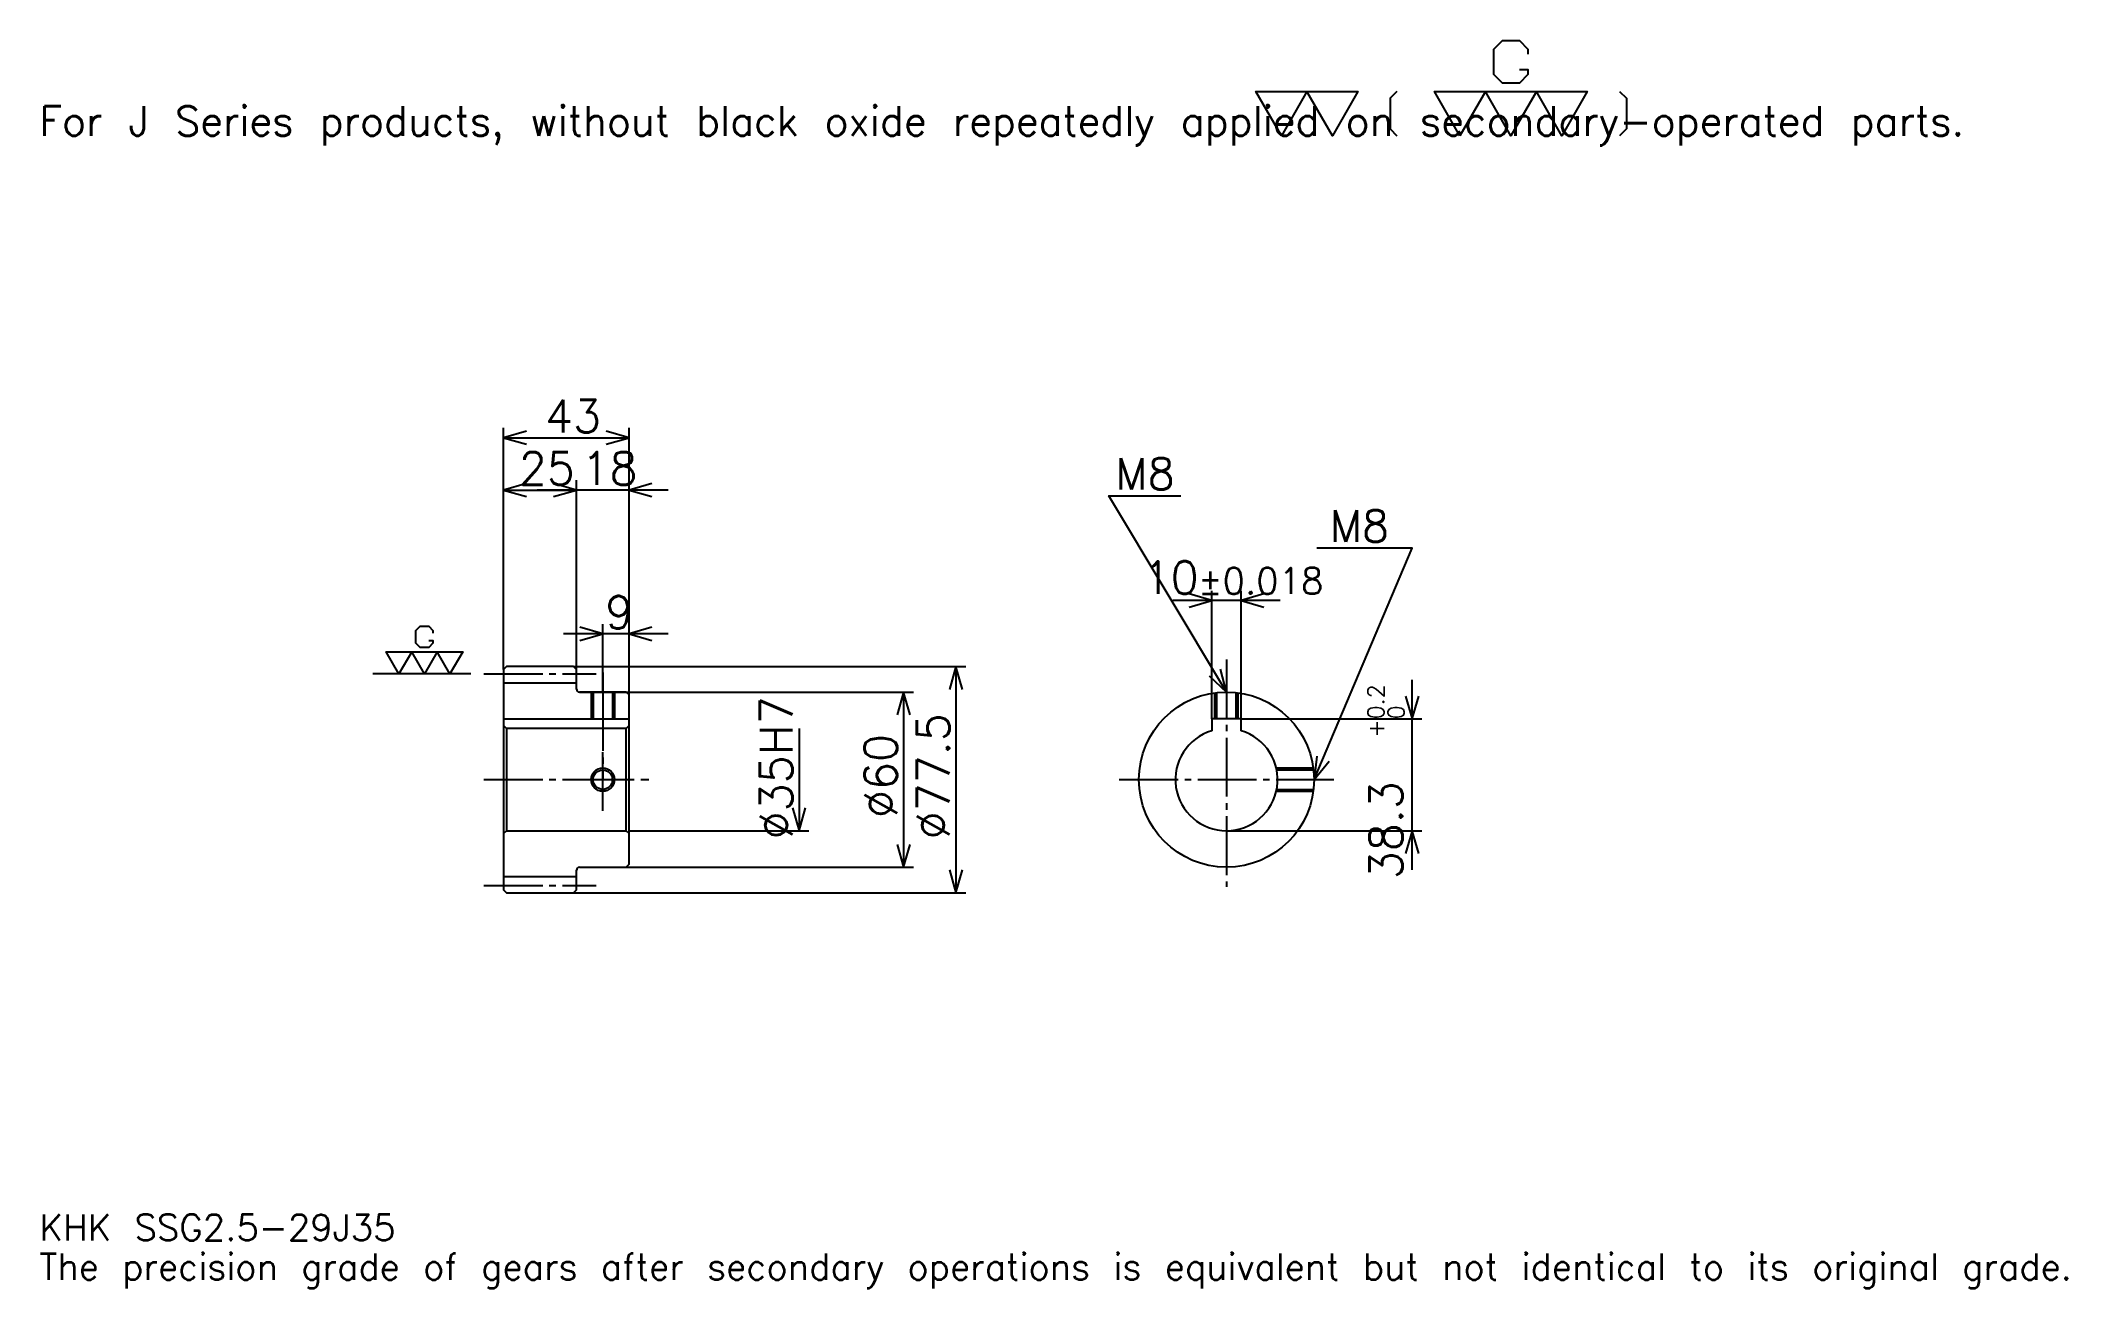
# Model space of a CAD drawing. Extents: x 23 to 717, y 8 to 436.
import ezdxf

# ---------------------------------------------------------------- set-up
doc = ezdxf.new("R2010")
doc.units = 0
doc.linetypes.add('DASHDOT', pattern=[26.869564, 20.152174, -2.23913, 2.23913, -2.23913])
doc.layers.get('0').update_dxf_attribs({"linetype": 'CONTINUOUS'})
doc.layers.add('DASHDOT', color=6, linetype='DASHDOT')
doc.styles.add('KANJI', font='TXT', dxfattribs={"bigfont": 'BIGFONT'})

msp = doc.modelspace()

# ---------------------------------------------------------------- linework, layer by layer
at = {"color": 5}
for p, q in [((181.369553, 221.239136), (181.369553, 302.967407)), ((181.369553, 299.608704), (224.369553, 299.608704)), ((224.369553, 221.239136), (224.369553, 302.967407)), ((206.369553, 221.239136), (206.369553, 285.054352)), ((181.369553, 281.695648), (206.369553, 281.695648)), ((237.804337, 281.695648), (192.934769, 281.695648)), ((447.456482, 243.83696), (410.586945, 243.83696)), ((424.021729, 203.289139), (424.021729, 247.195648)), ((434.021729, 203.289139), (434.021729, 247.195648)), ((237.804337, 232.434784), (201.934769, 232.434784)), ((215.369553, 221.239136), (215.369553, 235.793488)), ((181.369553, 220.239136), (181.369553, 221.239136)), ((205.369553, 221.239136), (224.369553, 221.239136)), ((206.369553, 220.239136), (206.369553, 221.239136)), ((215.369553, 212.489136), (215.369553, 221.239136)), ((215.369553, 212.489136), (215.369553, 221.239136)), ((224.369553, 221.239136), (339.684753, 221.239136)), ((224.369553, 211.489136), (224.369553, 221.239136)), ((336.32605, 221.239136), (336.32605, 143.739136)), ((492.608704, 151.554352), (492.608704, 216.723923)), ((207.369553, 212.489136), (224.369553, 212.489136)), ((224.369553, 212.489136), (321.771729, 212.489136)), ((318.413025, 212.489136), (318.413025, 152.489136)), ((434.021729, 203.289139), (495.967407, 203.289139)), ((282.586945, 199.989136), (282.586945, 164.989136)), ((224.369553, 164.989136), (285.945648, 164.989136)), ((429.021729, 164.989136), (495.967407, 164.989136)), ((207.369553, 152.489136), (224.369553, 152.489136)), ((224.369553, 152.489136), (321.771729, 152.489136)), ((205.369553, 143.739136), (224.369553, 143.739136)), ((224.369553, 143.739136), (339.684753, 143.739136))]:
    msp.add_line(p, q, dxfattribs=at)
at = {"color": 7}
msp.add_line((170.173904, 218.739136), (136.586945, 218.739136), dxfattribs=at)
at = {"color": 4}
for p, q in [((181.369553, 215.614136), (206.369553, 215.614136)), ((181.369553, 203.289139), (224.369553, 203.289139)), ((182.369553, 199.989136), (182.369553, 164.989136)), ((223.369553, 199.989136), (224.369553, 200.989136)), ((223.369553, 164.989136), (224.369553, 163.989136)), ((181.369553, 149.364136), (206.369553, 149.364136))]:
    msp.add_line(p, q, dxfattribs=at)
at = {"color": 7}
for points in [[(529.330444, 425.74826), (532.241333, 425.74826), (532.241333, 424.00174), (529.330444, 421.090881), (523.508667, 421.090881), (520.597839, 424.00174), (520.597839, 432.734344), (523.508667, 435.645233), (529.330444, 435.645233), (532.241333, 432.734344), (532.241333, 430.987823)], [(447.82608, 403.043488), (439.093475, 418.180023), (474.023895, 418.180023), (465.29129, 403.043488), (456.558685, 418.180023), (447.82608, 403.043488)], [(487.41391, 418.180023), (485.085205, 415.851318), (485.085205, 405.372192), (487.41391, 403.043488)], [(508.954346, 403.043488), (500.221741, 418.180023), (552.617371, 418.180023), (543.884766, 403.043488), (535.152161, 418.180023), (526.419556, 403.043488), (517.686951, 418.180023), (508.954346, 403.043488)], [(563.678711, 418.180023), (566.007385, 415.851318), (566.007385, 405.372192), (563.678711, 403.043488)], [(155.731506, 230.091522), (157.186951, 230.091522), (157.186951, 229.218262), (155.731506, 227.762833), (152.820633, 227.762833), (151.365204, 229.218262), (151.365204, 233.584564), (152.820633, 235.040009), (155.731506, 235.040009), (157.186951, 233.584564), (157.186951, 232.711304)], [(145.543457, 218.739136), (141.177155, 226.307404), (167.374985, 226.307404), (163.008682, 218.739136), (158.64238, 226.307404), (154.276077, 218.739136), (149.909775, 226.307404), (145.543457, 218.739136)]]:
    msp.add_lwpolyline(points, dxfattribs=at)
at = {"color": 5}
for points in [[(189.206512, 301.847839), (181.369553, 299.608704), (189.206512, 297.369568)], [(216.532593, 297.369568), (224.369553, 299.608704), (216.532593, 301.847839)], [(189.206512, 283.934784), (181.369553, 281.695648), (189.206512, 279.456543)], [(198.532593, 279.456543), (206.369553, 281.695648), (198.532593, 283.934784)], [(198.532593, 279.456543), (206.369553, 281.695648), (198.532593, 283.934784)], [(232.206512, 283.934784), (224.369553, 281.695648), (232.206512, 279.456543)], [(429.021729, 212.489136), (388.717377, 279.663055), (413.347809, 279.663055)], [(459.021729, 182.489136), (492.608704, 261.75), (459.917358, 261.75)], [(416.184753, 241.597824), (424.021729, 243.83696), (416.184753, 246.076096)], [(441.858704, 246.076096), (434.021729, 243.83696), (441.858704, 241.597824)], [(207.532593, 230.195648), (215.369553, 232.434784), (207.532593, 234.67392)], [(232.206512, 234.67392), (224.369553, 232.434784), (232.206512, 230.195648)], [(338.565186, 213.402176), (336.32605, 221.239136), (334.086914, 213.402176)], [(423.069611, 218.057251), (429.021729, 212.489136), (426.909668, 220.361298)], [(320.652161, 204.652176), (318.413025, 212.489136), (316.173889, 204.652176)], [(490.369568, 211.126099), (492.608704, 203.289139), (494.847839, 211.126099)], [(460.017761, 190.578598), (459.021729, 182.489136), (464.141113, 188.831329)], [(280.347809, 172.826096), (282.586945, 164.989136), (284.82608, 172.826096)], [(316.173889, 160.326096), (318.413025, 152.489136), (320.652161, 160.326096)], [(494.847839, 157.152176), (492.608704, 164.989136), (490.369568, 157.152176)], [(334.086914, 151.576096), (336.32605, 143.739136), (338.565186, 151.576096)]]:
    msp.add_lwpolyline(points, dxfattribs=at)
at = {"color": 4}
for points in [[(206.369553, 213.489136), (206.369553, 220.239136), (205.369553, 221.239136), (182.369553, 221.239136), (181.369553, 220.239136), (181.369553, 163.989136)], [(207.369553, 152.489136), (223.369553, 152.489136), (224.369553, 153.489136), (224.369553, 211.489136), (223.369553, 212.489136), (207.369553, 212.489136)], [(211.369553, 212.489136), (211.369553, 203.289139)], [(212.044556, 212.489136), (212.044556, 203.289139)], [(218.69455, 212.489136), (218.69455, 203.289139)], [(219.369553, 212.489136), (219.369553, 203.289139)], [(425.021729, 203.289139), (425.021729, 212.221268)], [(425.696716, 203.289139), (425.696716, 212.304306)], [(432.346741, 203.289139), (432.346741, 212.304306)], [(433.021729, 203.289139), (433.021729, 212.221268)], [(434.021729, 199.259644), (434.021729, 203.289139), (424.021729, 203.289139), (424.021729, 199.259644)], [(181.369553, 163.989136), (182.369553, 164.989136), (223.369553, 164.989136), (223.369553, 199.989136), (182.369553, 199.989136), (181.369553, 200.989136)], [(446.058472, 186.489136), (458.753845, 186.489136)], [(446.202942, 185.814133), (458.836914, 185.814133)], [(446.058472, 178.489136), (458.753845, 178.489136)], [(446.202942, 179.164139), (458.836914, 179.164139)], [(181.369553, 163.989136), (181.369553, 144.739136), (182.369553, 143.739136), (205.369553, 143.739136), (206.369553, 144.739136), (206.369553, 151.489136)]]:
    msp.add_lwpolyline(points, dxfattribs=at)
for centre, radius in [((429.021729, 182.489136), 30), ((215.369553, 182.489136), 3.325)]:
    msp.add_circle(centre, radius, dxfattribs=at)
at = {"color": 7}
msp.add_circle((215.369553, 182.489136), 4, dxfattribs=at)
at = {"color": 4}
for centre, radius, start, end in [((207.369553, 213.489136), 1, 180, 270), ((429.021729, 182.489136), 17.5, 106.601549926, 73.398450074), ((207.369553, 151.489136), 1, 90, 180)]:
    msp.add_arc(centre, radius, start, end, dxfattribs=at)
at = {"layer": 'DASHDOT', "color": 7}
for p, q in [((429.021729, 223.684784), (429.021729, 145.771744)), ((174.652161, 218.739136), (213.086945, 218.739136)), ((215.369553, 212.489136), (215.369553, 182.489136)), ((174.652161, 182.489136), (231.086945, 182.489136)), ((392.304321, 182.489136), (465.739136, 182.489136)), ((174.652161, 146.239136), (213.086945, 146.239136))]:
    msp.add_line(p, q, dxfattribs=at)
for points in [[(215.369553, 219.206528), (215.369553, 196.571747)], [(215.369553, 171.771744), (215.369553, 193.206528)], [(204.652161, 182.489136), (226.086945, 182.489136)]]:
    msp.add_lwpolyline(points, dxfattribs=at)

# ---------------------------------------------------------------- texts
at = {"color": 7, "style": 'KANJI'}
for s, height, p in [('For J Series products, without black oxide repeatedly applied on secondary-operated parts.', 10.076087, (22.391304, 403.043488)), ('43', 11.195652, (195.592377, 301.400024)), ('25', 11.195652, (186.592377, 283.486969)), ('18', 11.195652, (208.092377, 283.486969)), ('M8', 10.747827, (390.956512, 281.902161)), ('M8', 10.747827, (464.39563, 263.989136)), ('10', 11.195652, (400.313843, 246.076096)), ('%%p0.018', 8.956522, (419.233154, 246.076096)), ('9', 11.195652, (216.230957, 234.226089)), ('KHK SSG2.5-29J35', 8.956522, (22.391304, 24.630434)), ('The precision grade of gears after secondary operations is equivalent but not identical to its original grade.', 8.956522, (22.391304, 11.195652))]:
    msp.add_text(s, height=height, dxfattribs=at).set_placement(p)
for s, height, p in [('%%c35H7', 11.195652, (280.347809, 162.057068)), ('0.2', 5.597826, (482.980408, 203.115097)), ('%%c77.5', 11.195652, (334.086914, 162.057068)), ('+', 5.597826, (482.980408, 196.845535)), ('0', 5.597826, (489.921753, 203.115097)), ('%%c60', 11.195652, (316.173889, 169.334244)), ('38.3', 11.195652, (489.25, 148.386322))]:
    msp.add_text(s, height=height, rotation=90, dxfattribs=at).set_placement(p)

doc.saveas('drawing.dxf')
